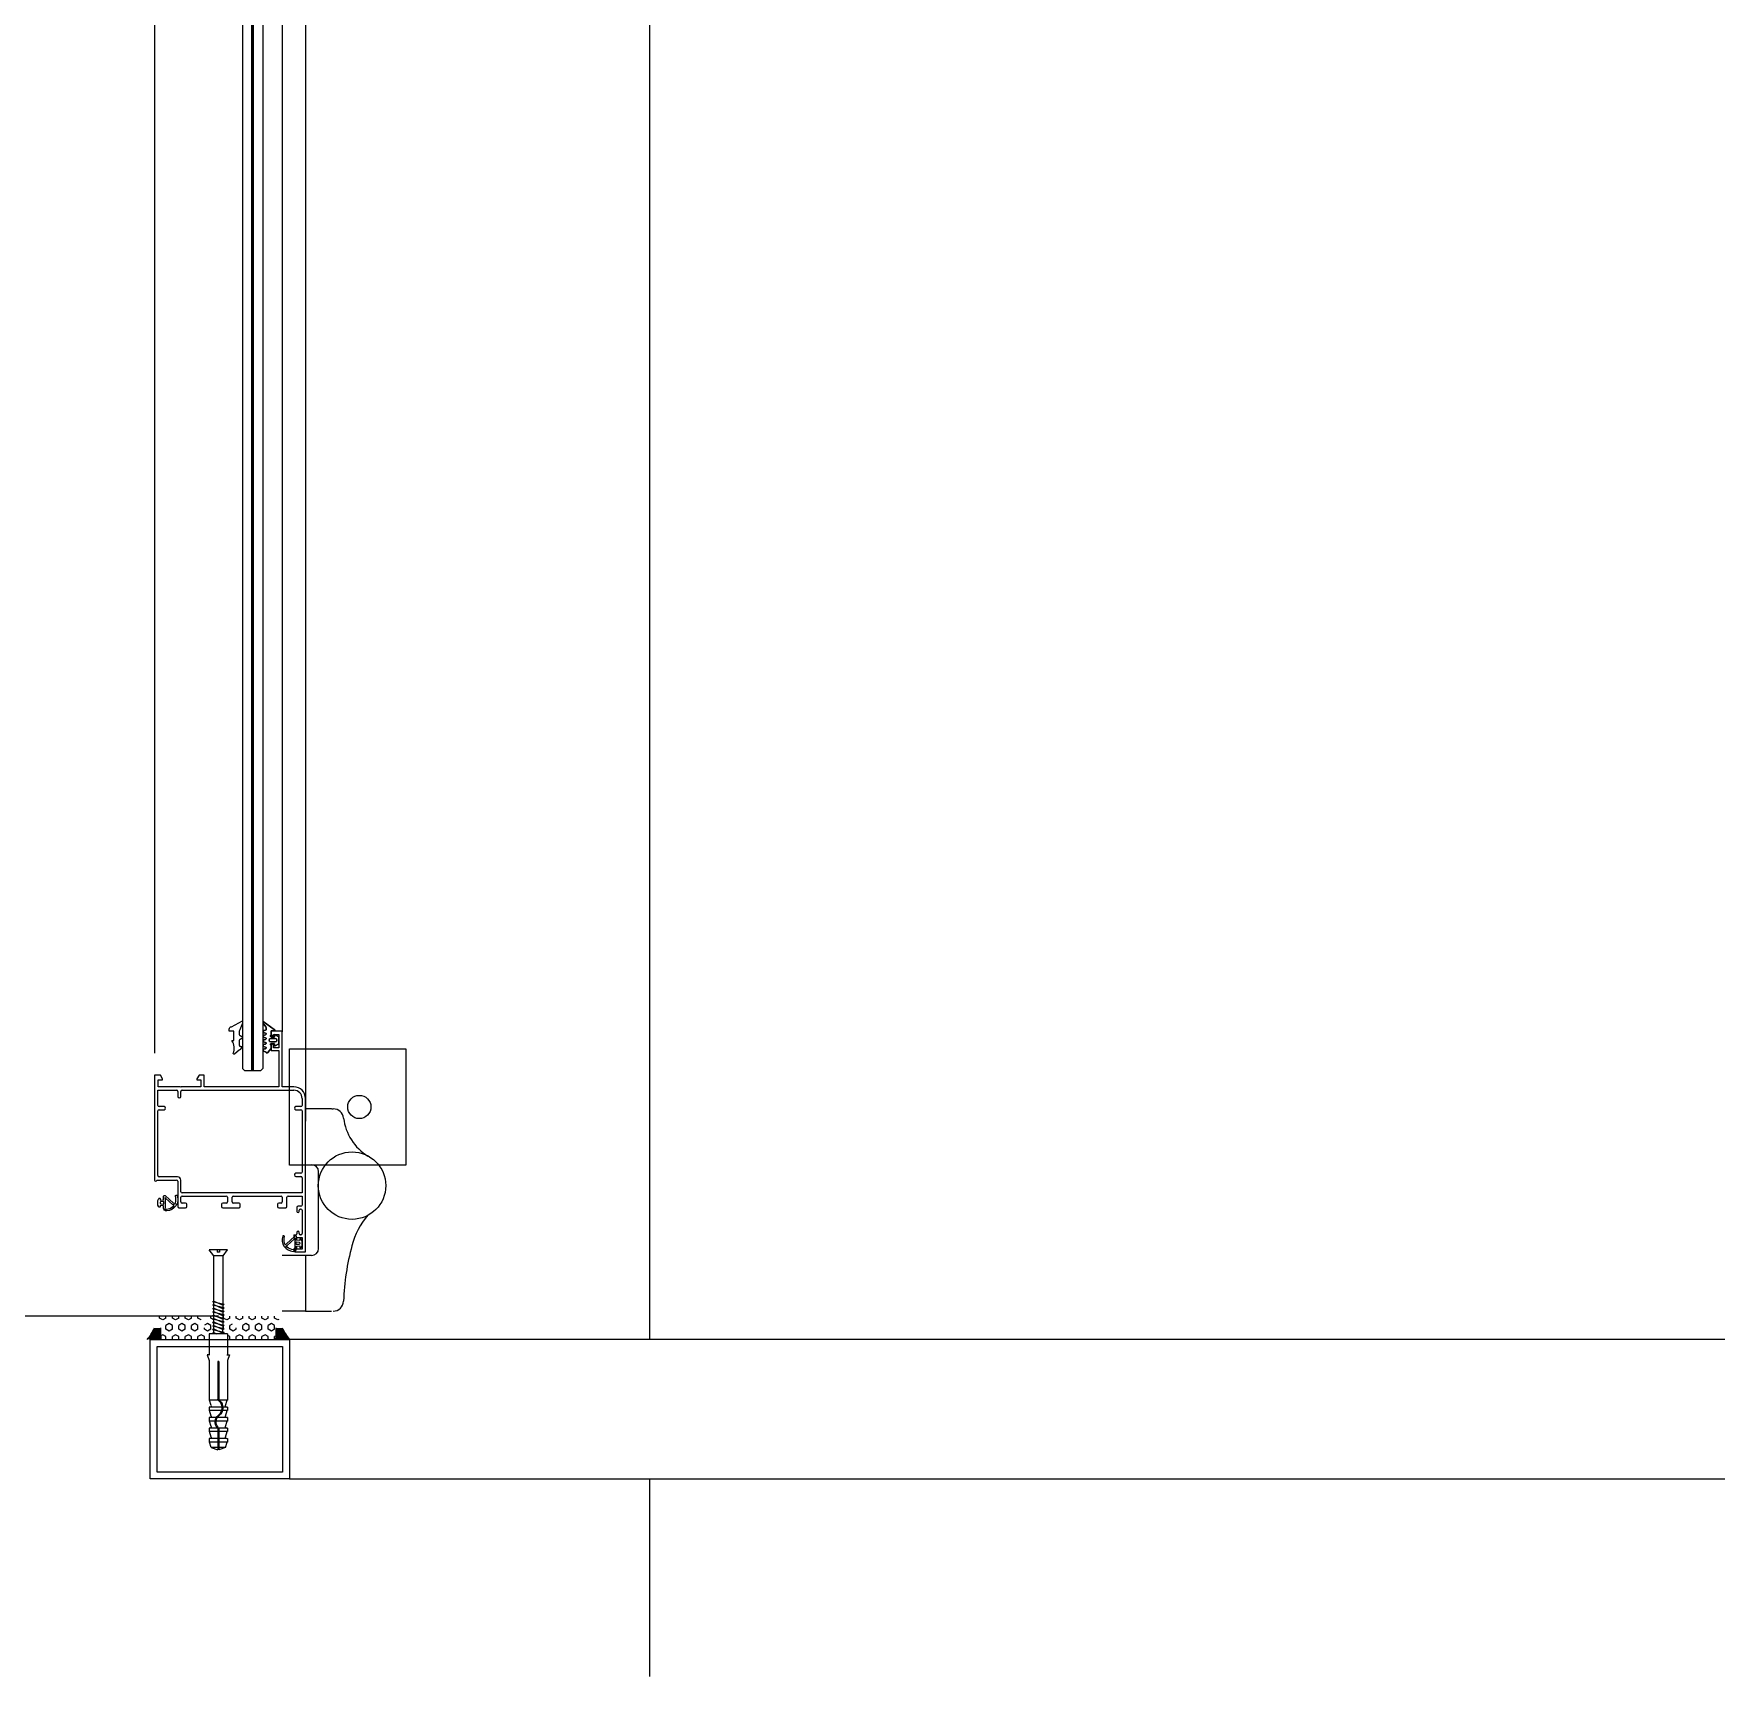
# Model space of a CAD drawing. Header units: millimetres. Extents: x 930469 to 1523124, y -120375 to 411163.
# Drawn here: x 1366767 to 1367490, y 167053 to 167760 of the extents above; entities that cross this region are included whole.
import ezdxf

# ---------------------------------------------------------------- set-up
doc = ezdxf.new("R2010")
doc.units = ezdxf.units.MM
doc.linetypes.add('Xref Landscape 2020 05 04$0$ACAD_ISO02W100', pattern=[15, 12, -3])
doc.layers.get('0').update_dxf_attribs({"color": 8, "lineweight": 0})
for name, color, linetype, lineweight in [('Xref Landscape 2020 05 04$0$11_phu kien', 8, 'Continuous', 0), ('Xref Landscape 2020 05 04$0$D-STEEL', 8, 'Continuous', 0), ('Xref Landscape 2020 05 04$0$FAL Gasket', 8, 'Continuous', 0), ('Xref Landscape 2020 05 04$0$Fixing', 8, 'Continuous', 0), ('Xref Landscape 2020 05 04$0$KichThuoc', 8, 'Continuous', 0), ('Xref Landscape 2020 05 04$0$PK13-Glass', 8, 'Continuous', 0), ('Xref Landscape 2020 05 04$0$PK14-Hidden', 8, 'Xref Landscape 2020 05 04$0$ACAD_ISO02W100', 0), ('Xref Landscape 2020 05 04$0$TEXTCUA', 8, 'Continuous', 0), ('Xref Landscape 2020 05 04$0$THAY', 8, 'Continuous', 0), ('Xref Landscape 2020 05 04$0$tree', 8, 'Continuous', 0), ('Xref Landscape 2020 05 04$0$VATLIEU', 8, 'Continuous', 0)]:
    doc.layers.add(name, color=color, linetype=linetype, lineweight=lineweight)

# ---------------------------------------------------------------- blocks, each defined once
blk = doc.blocks.new('*U110')
at = {"layer": 'Xref Landscape 2020 05 04$0$PK13-Glass'}
for p, q in [((-55.29, 7.76), (-54.29, 8.76)), ((-55.29, 4.76), (-55.29, 7.76)), ((-54.29, 8.76), (921.55, 8.76)), ((922.55, 4.76), (-55.29, 4.76))]:
    blk.add_line(p, q, dxfattribs=at)
for points in [[(922.55, 3), (922.55, 5.76), (922.55, 7.76), (921.55, 8.76)], [(922.55, 4), (-55.29, 3.98), (-55.29, 3), (-55.29, 1), (-54.29, 0), (921.55, 0)], [(921.55, 0), (922.55, 1), (922.55, 3), (922.55, 3)]]:
    blk.add_lwpolyline(points, dxfattribs=at)
at = {"layer": 'Xref Landscape 2020 05 04$0$PK14-Hidden', "const_width": 0.76}
blk.add_lwpolyline([(922.55, 4.38), (-55.29, 4.38)], dxfattribs=at)
blk = doc.blocks.new('Xref Landscape 2020 05 04$0$G2')
at = {"layer": 'Xref Landscape 2020 05 04$0$TEXTCUA'}
for points in [[(-1.61, 2.12), (-1.13, 2.09), (-1.3, 3.5), (-2.69, 3.5), (-2.89, 3.55), (-3.08, 3.71), (-3.14, 3.9), (-3.09, 4.18), (-2.92, 4.39), (0.2, 7.81, 1.039917), (0.01, 8.61, 0.143131), (-2.87, 8.7, -0.396635), (-3.23, 8.91), (-3.27, 9.04, -0.431654), (-3.05, 9.42, -0.49882), (3.49, 4.88, -0.453145), (2.28, 3.5), (1.3, 3.5), (1.13, 2.09), (1.61, 2.12, -0.79387), (1.78, 1.56), (1, 1.11), (0, 1.11), (-1, 1.11), (-1.78, 1.56, -0.79387)], [(2.28, 4.22, 0.944854), (2.78, 4.79, 0.16012), (1.64, 7.54, 1.160151), (0.91, 7.52), (-1.96, 4.39, 2.968241), (-1.89, 4.22)], [(-0.15, 2.08), (0, 2.08), (0.15, 2.08, 0.376979), (0.45, 2.34), (0.58, 3.33, 0.452455), (0.28, 3.67), (0, 3.67), (-0.28, 3.67, 0.452455), (-0.58, 3.33), (-0.45, 2.34, 0.376979)]]:
    blk.add_lwpolyline(points, format="xyb", close=True, dxfattribs=at)
blk = doc.blocks.new('Xref Landscape 2020 05 04$0$VN')
at = {"layer": 'Xref Landscape 2020 05 04$0$VATLIEU', "ltscale": 4}
for p, q in [((-4, 0), (4, 0)), ((-4, 0), (-4, -9.06)), ((4, 0), (4, -9.06)), ((-4.78, -9.06), (-4, -11.56)), ((-3.63, -9.06), (-4.78, -9.06)), ((-4, -11.56), (-4, -28.58)), ((-0.2, -11.97), (-0.2, -27.92)), ((-0.2, -11.97), (0.2, -11.97)), ((0.2, -11.97), (0.2, -28.09)), ((3.63, -9.06), (4.78, -9.06)), ((4.78, -9.06), (4, -11.56)), ((4, -11.56), (4, -28.58)), ((-4, -28.58), (-0.45, -28.58)), ((-3.11, -30.93), (-3.82, -28.58)), ((0.08, -28.58), (4, -28.58)), ((3.11, -30.93), (3.82, -28.58)), ((-3.59, -31.58), (-4, -31.58)), ((-4, -31.58), (-4, -33.08)), ((-4, -31.58), (-1.9, -31.58)), ((-4, -31.58), (-1.9, -31.58)), ((-4, -33.08), (-1.74, -33.08)), ((-3.59, -36.08), (-4, -36.08)), ((-4, -36.08), (-4, -37.58)), ((-4, -36.08), (0.43, -36.08)), ((-3.11, -35.43), (-3.82, -33.08)), ((-1.5, -31.58), (4, -31.58)), ((-1.5, -31.58), (4, -31.58)), ((-1.32, -33.08), (4, -33.08)), ((0.9, -36.08), (4, -36.08)), ((3.11, -35.43), (3.82, -33.08)), ((3.59, -31.58), (4, -31.58)), ((3.59, -36.08), (4, -36.08)), ((4, -31.58), (4, -33.08)), ((4, -36.08), (4, -37.58)), ((-4, -37.58), (0.96, -37.58)), ((-3.59, -40.58), (-4, -40.58)), ((-4, -40.58), (-4, -42.08)), ((-4, -40.58), (-0.16, -40.58)), ((-4, -42.08), (-0.2, -42.08)), ((-3.11, -39.93), (-3.82, -37.58)), ((-3.11, -44.43), (-3.82, -42.08)), ((-0.2, -40.85), (-0.2, -49.93)), ((0.2, -41), (0.2, -49.93)), ((0.2, -42.08), (4, -42.08)), ((0.29, -40.58), (4, -40.58)), ((1.36, -37.58), (4, -37.58)), ((3.11, -39.93), (3.82, -37.58)), ((3.11, -44.43), (3.82, -42.08)), ((3.59, -40.58), (4, -40.58)), ((4, -40.58), (4, -42.08)), ((-3.59, -45.08), (-4, -45.08)), ((-4, -45.08), (-4, -46.58)), ((-4, -46.58), (-0.2, -46.58)), ((-3.11, -48.93), (-3.82, -46.58)), ((-3.59, -45.08), (3.59, -45.08)), ((-3.11, -48.93), (-0.2, -48.93)), ((-3.11, -48.93), (-0.2, -49.93)), ((0.2, -46.58), (4, -46.58)), ((0.2, -48.93), (3.11, -48.93)), ((3.11, -48.93), (0.2, -49.93)), ((3.11, -48.93), (3.82, -46.58)), ((3.59, -45.08), (4, -45.08)), ((4, -45.08), (4, -46.58))]:
    blk.add_line(p, q, dxfattribs=at)
for centre, radius, start, end in [((2.52, -31.87), 4.43, 133.26325, 231.26891), ((2.52, -31.87), 4.03, 131.32487, 231.26891), ((-1.2, -27.92), 1, 313.26325, 0), ((-0.8, -28.09), 1, 311.32487, 0), ((-3.59, -31.08), 0.5, 270, 16.67425), ((-3.59, -35.58), 0.5, 270, 16.67425), ((-2.33, -37.89), 3.3, 316.61712, 51.06635), ((-2.33, -37.89), 3.7, 318.59321, 51.06635), ((3.59, -31.08), 0.5, 163.32575, 270), ((3.59, -35.58), 0.5, 163.32575, 270), ((-3.59, -40.08), 0.5, 270, 16.67425), ((0.8, -40.85), 1, 136.61712, 180), ((1.2, -41), 1, 138.59321, 180), ((3.59, -40.08), 0.5, 163.32575, 270), ((-3.59, -44.58), 0.5, 270, 16.67425), ((3.59, -44.58), 0.5, 163.32575, 270)]:
    blk.add_arc(centre, radius, start, end, dxfattribs=at)
blk = doc.blocks.new('Xref Landscape 2020 05 04$0$no')
at = {"layer": 'Xref Landscape 2020 05 04$0$VATLIEU'}
for p, q in [((0, 2), (-2.5, 4)), ((-2.5, -4), (-2.5, 4)), ((-2.5, 0.45), (-1.51, 0.45)), ((-1.51, -0.45), (-1.51, 0.45)), ((0, -2), (0, 2)), ((19.48, 2), (0, 2)), ((19.48, 2), (19.8, 2.47)), ((19.48, 2), (21.26, -2)), ((20.94, -2.47), (19.8, 2.47)), ((20.98, 2), (19.91, 2)), ((20.98, 2), (21.3, 2.47)), ((20.98, 2), (21.3, 2.47)), ((20.98, 2), (22.76, -2)), ((22.44, -2.47), (21.3, 2.47)), ((22.48, 2), (21.41, 2)), ((22.48, 2), (22.8, 2.47)), ((22.48, 2), (24.26, -2)), ((23.94, -2.47), (22.8, 2.47)), ((23.98, 2), (22.91, 2)), ((23.98, 2), (24.3, 2.47)), ((23.98, 2), (25.76, -2)), ((25.44, -2.47), (24.3, 2.47)), ((25.48, 2), (24.41, 2)), ((25.48, 2), (25.8, 2.47)), ((25.48, 2), (27.26, -2)), ((26.94, -2.47), (25.8, 2.47)), ((26.98, 2), (25.91, 2)), ((26.98, 2), (27.3, 2.47)), ((26.98, 2), (28.76, -2)), ((28.44, -2.47), (27.3, 2.47)), ((28.48, 2), (27.41, 2)), ((28.48, 2), (28.8, 2.47)), ((28.48, 2), (30.26, -2)), ((29.94, -2.47), (28.8, 2.47)), ((29.94, -2.48), (28.8, 2.47)), ((29.98, 2), (28.91, 2)), ((29.98, 2), (30.3, 2.47)), ((29.98, 2), (31.76, -2)), ((31.44, -2.48), (30.3, 2.47)), ((31.48, 2.01), (30.4, 2.01)), ((31.48, 2.01), (31.79, 2.48)), ((31.48, 2.01), (33.25, -1.99)), ((32.94, -2.47), (31.79, 2.48)), ((32.98, 2), (31.91, 2)), ((32.98, 2.02), (33.29, 2.49)), ((32.98, 2.02), (33.53, 0.76)), ((33.53, 1.45), (33.29, 2.49)), ((-2.5, -0.45), (-1.51, -0.45)), ((0, -2), (-2.5, -4)), ((20.83, -2), (0, -2)), ((20.94, -2.47), (21.26, -2)), ((20.94, -2.47), (21.26, -2)), ((22.33, -2), (21.26, -2)), ((22.44, -2.47), (22.76, -2)), ((23.83, -2), (22.76, -2)), ((23.94, -2.47), (24.26, -2)), ((25.33, -2), (24.26, -2)), ((25.44, -2.47), (25.76, -2)), ((26.83, -2), (25.76, -2)), ((26.94, -2.47), (27.26, -2)), ((28.33, -2), (27.26, -2)), ((28.44, -2.47), (28.76, -2)), ((29.83, -2), (28.76, -2)), ((29.83, -2), (28.76, -2)), ((29.94, -2.49), (30.26, -2.01)), ((31.33, -2), (30.26, -2)), ((31.44, -2.48), (31.76, -2)), ((32.83, -1.99), (31.75, -1.99)), ((32.94, -2.47), (33.25, -1.99)), ((33.53, -1.98), (33.25, -1.98))]:
    blk.add_line(p, q, dxfattribs=at)
at = {"layer": 'Xref Landscape 2020 05 04$0$VATLIEU', "rotation": 90}
blk.add_blockref('Xref Landscape 2020 05 04$0$VN', (33.53, 0), dxfattribs=at)
blk = doc.blocks.new('Xref Landscape 2020 05 04$0$ban le 3D')
at = {"layer": 'Xref Landscape 2020 05 04$0$11_phu kien'}
for p, q in [((14200.75, 23738.59), (14200.75, 23748.59)), ((14224.75, 23738.59), (14224.75, 23748.59)), ((14200.75, 23738.59), (14200.75, 23727.49)), ((14224.75, 23738.59), (14200.75, 23738.59)), ((14224.75, 23735.99), (14224.75, 23738.59)), ((14287.75, 23727.49), (14287.75, 23738.59)), ((14227.75, 23732.99), (14254.75, 23732.99)), ((14254.75, 23732.99), (14260.75, 23732.99)), ((14287.75, 23727.29), (14287.75, 23726.67))]:
    blk.add_line(p, q, dxfattribs=at)
blk.add_circle((14254.75, 23718.59), 14.5, dxfattribs=at)
for centre, radius, start, end in [((14227.75, 23735.99), 3, 180, 270), ((14260.75, 23735.99), 3, 270, 0), ((14205.25, 23726.74), 4.5, 180, 268.12015), ((14283.25, 23726.67), 4.5, 276.48081, 0), ((14201.78, 23621.02), 101.27, 74.50525, 88.12015), ((14221.14, 23687.54), 32.01, 49.17244, 76.08804), ((14286.24, 23700.34), 22, 96.48081, 148.72887)]:
    blk.add_arc(centre, radius, start, end, dxfattribs=at)

msp = doc.modelspace()

# ---------------------------------------------------------------- hatches: boundary and pattern name
h = msp.add_hatch()
h.set_pattern_fill('HEX', color=256, scale=500, angle=107.05515)
h.set_pattern_definition([(90, (1317632.7895, 145166.366), (-2.74963036, 3e-11), [1.58750026, -3.17500052]), (210.000007, (1317632.7895, 145166.366), (1.37481518, -2.38125039), [1.58749994, -3.17499987]), (149.999993, (1317632.7895, 145167.9534), (-1.37481518, -2.38125039), [1.58749994, -3.17499987])])
edge = h.paths.add_edge_path()
edge.add_line((1366829.73, 167208.09), (1366829.53, 167208.29))
edge.add_line((1366829.53, 167208.29), (1366829.33, 167208.09))
edge.add_line((1366829.33, 167208.09), (1366820.21, 167208.09))
edge.add_line((1366820.21, 167208.09), (1366820.21, 167205.09))
edge.add_line((1366820.21, 167205.09), (1366822.21, 167205.09))
edge.add_line((1366822.21, 167205.09), (1366822.21, 167204.69))
edge.add_line((1366822.21, 167204.69), (1366821.29, 167203.09))
edge.add_ellipse((1366858.63, 167202.42), major_axis=(17.5, 33), ratio=1, start_angle=116.90914, end_angle=124.59351)
edge.add_line((1366821.53, 167198.09), (1366842.21, 167198.09))
edge.add_line((1366842.21, 167198.09), (1366842.21, 167200.56))
edge.add_line((1366842.21, 167200.56), (1366844.75, 167200.56))
edge.add_line((1366844.75, 167200.56), (1366843.71, 167200.8))
edge.add_line((1366843.71, 167200.8), (1366844.21, 167201.13))
edge.add_line((1366844.21, 167201.13), (1366844.21, 167202.19))
edge.add_line((1366844.21, 167202.19), (1366843.72, 167202.3))
edge.add_line((1366843.72, 167202.3), (1366844.2, 167202.61))
edge.add_line((1366844.2, 167202.61), (1366844.2, 167203.69))
edge.add_line((1366844.2, 167203.69), (1366843.74, 167203.79))
edge.add_line((1366843.74, 167203.79), (1366844.21, 167204.11))
edge.add_line((1366844.21, 167204.11), (1366844.21, 167205.18))
edge.add_line((1366844.21, 167205.18), (1366843.73, 167205.29))
edge.add_line((1366843.73, 167205.29), (1366844.21, 167205.61))
edge.add_line((1366844.21, 167205.61), (1366844.21, 167206.69))
edge.add_line((1366844.21, 167206.69), (1366843.73, 167206.79))
edge.add_line((1366843.73, 167206.79), (1366844.21, 167207.11))
edge.add_line((1366844.21, 167207.11), (1366844.21, 167208.09))
edge.add_line((1366844.21, 167208.09), (1366840.31, 167208.09))
edge.add_line((1366840.31, 167208.09), (1366840.31, 167203.09))
edge.add_line((1366840.31, 167203.09), (1366838.08, 167203.09))
edge.add_line((1366838.08, 167203.09), (1366837.16, 167204.69))
edge.add_line((1366837.16, 167204.69), (1366837.16, 167205.09))
edge.add_line((1366837.16, 167205.09), (1366838.86, 167205.09))
edge.add_line((1366838.86, 167205.09), (1366838.86, 167208.09))
edge.add_line((1366838.86, 167208.09), (1366829.73, 167208.09))
edge = h.paths.add_edge_path()
edge.add_line((1366853.56, 167208.09), (1366853.56, 167205.09))
edge.add_line((1366853.56, 167205.09), (1366855.26, 167205.09))
edge.add_line((1366855.26, 167205.09), (1366855.26, 167204.69))
edge.add_line((1366855.26, 167204.69), (1366854.34, 167203.09))
edge.add_line((1366854.34, 167203.09), (1366852.11, 167203.09))
edge.add_line((1366852.11, 167203.09), (1366852.11, 167208.09))
edge.add_line((1366852.11, 167208.09), (1366848.21, 167208.09))
edge.add_line((1366848.21, 167208.09), (1366848.21, 167207.26))
edge.add_line((1366848.21, 167207.26), (1366848.68, 167207.15))
edge.add_line((1366848.68, 167207.15), (1366848.21, 167206.83))
edge.add_line((1366848.21, 167206.83), (1366848.21, 167205.76))
edge.add_line((1366848.21, 167205.76), (1366848.68, 167205.65))
edge.add_line((1366848.68, 167205.65), (1366848.21, 167205.34))
edge.add_line((1366848.21, 167205.34), (1366848.21, 167204.26))
edge.add_line((1366848.21, 167204.26), (1366848.68, 167204.15))
edge.add_line((1366848.68, 167204.15), (1366848.69, 167204.15))
edge.add_line((1366848.69, 167204.15), (1366848.21, 167203.83))
edge.add_line((1366848.21, 167203.83), (1366848.21, 167202.76))
edge.add_line((1366848.21, 167202.76), (1366848.68, 167202.65))
edge.add_line((1366848.68, 167202.65), (1366848.2, 167202.33))
edge.add_line((1366848.2, 167202.33), (1366848.2, 167201.26))
edge.add_line((1366848.2, 167201.26), (1366848.67, 167201.15))
edge.add_line((1366848.67, 167201.15), (1366848.19, 167200.83))
edge.add_line((1366848.19, 167200.83), (1366848.19, 167200.56))
edge.add_line((1366848.19, 167200.56), (1366850.21, 167200.56))
edge.add_line((1366850.21, 167200.56), (1366850.21, 167198.09))
edge.add_line((1366850.21, 167198.09), (1366870.88, 167198.09))
edge.add_ellipse((1366833.78, 167202.42), major_axis=(17.5, 33), ratio=1, start_angle=291.29617, end_angle=298.98054)
edge.add_line((1366871.13, 167203.09), (1366870.21, 167204.69))
edge.add_line((1366870.21, 167204.69), (1366870.21, 167205.09))
edge.add_line((1366870.21, 167205.09), (1366872.21, 167205.09))
edge.add_line((1366872.21, 167205.09), (1366872.21, 167208.09))
edge.add_line((1366872.21, 167208.09), (1366863.08, 167208.09))
edge.add_line((1366863.08, 167208.09), (1366862.88, 167208.29))
edge.add_line((1366862.88, 167208.29), (1366862.68, 167208.09))
edge.add_line((1366862.68, 167208.09), (1366853.56, 167208.09))
at = {"layer": 'Xref Landscape 2020 05 04$0$D-STEEL'}
h = msp.add_hatch(color=256, dxfattribs=at)
h.dxf.hatch_style = 1
edge = h.paths.add_edge_path()
edge.add_line((1366821.26, 167202.97), (1366821.29, 167203.02))
edge.add_line((1366821.29, 167203.02), (1366818.71, 167203.02))
edge.add_ellipse((1366802.56, 167209.63), major_axis=(8.18, 15.41), ratio=1, start_angle=256.2252, end_angle=275.67937, ccw=False)
edge.add_line((1366815.58, 167198.02), (1366821.53, 167198.02))
edge.add_ellipse((1366866.23, 167202.97), major_axis=(21.08, 39.73), ratio=1, start_angle=117.94841, end_angle=124.26786, ccw=False)
h = msp.add_hatch(color=256, dxfattribs=at)
h.dxf.hatch_style = 1
edge = h.paths.add_edge_path()
edge.add_line((1366871.15, 167202.97), (1366871.13, 167203.02))
edge.add_line((1366871.13, 167203.02), (1366873.71, 167203.02))
edge.add_ellipse((1366889.85, 167209.63), major_axis=(8.18, 15.41), ratio=1, start_angle=140.21032, end_angle=159.66449)
edge.add_line((1366876.83, 167198.02), (1366870.88, 167198.02))
edge.add_ellipse((1366826.18, 167202.97), major_axis=(21.08, 39.73), ratio=1, start_angle=291.62182, end_angle=297.94127)
at = {"layer": 'Xref Landscape 2020 05 04$0$tree'}
h = msp.add_hatch(dxfattribs=at)
h.set_pattern_fill('CROSS', color=256, scale=500000, angle=197.05515)
h.set_pattern_definition([(180, (1310021.84, 208353.02), (-124.99999, -125.00002), [62.5, -187.49998]), (270, (1309990.59, 208384.27), (124.99999, -125.00002), [62.5, -187.50003])])
edge = h.paths.add_edge_path()
edge.add_ellipse((1371483.83, 160103.01), major_axis=(187.45, 353.36), ratio=1, start_angle=117.94484, end_angle=207.94485)
edge.add_line((1371483.83, 159703.01), (1392133.83, 159703.01))
edge.add_ellipse((1392133.83, 160703.01), major_axis=(-0.28, 1000), ratio=0.9999997, start_angle=179.98404, end_angle=269.98404)
edge.add_line((1393133.83, 160703.01), (1393133.83, 164153.01))
edge.add_ellipse((1392733.83, 164153.01), major_axis=(187.45, 353.36), ratio=1, start_angle=297.94484, end_angle=387.94485)
edge.add_line((1392733.83, 164553.01), (1389773.83, 164553.01))
edge.add_line((1389773.83, 164553.01), (1389773.83, 166712.83))
edge.add_line((1389773.83, 166712.83), (1375981.83, 166712.83))
edge.add_line((1375981.83, 166712.83), (1375981.83, 168053.01))
edge.add_line((1375981.83, 168053.01), (1371083.83, 168053.01))
edge.add_line((1371083.83, 168053.01), (1371083.83, 160103.01))
edge = h.paths.add_edge_path()
edge.add_line((1366031.83, 159703.01), (1368407.83, 159703.01))
edge.add_ellipse((1368407.83, 160103.01), major_axis=(187.45, 353.36), ratio=1, start_angle=207.94485, end_angle=297.94484)
edge.add_line((1368807.83, 160103.01), (1368819.83, 166887.42))
edge.add_line((1368819.83, 166887.42), (1366043.83, 166887.42))
edge.add_line((1366043.83, 166887.42), (1366031.83, 159703.01))
edge = h.paths.add_edge_path()
edge.add_line((1354339.71, 164838.6), (1351409.83, 164838.6))
edge.add_line((1351409.83, 164838.6), (1351409.83, 159653.01))
edge.add_line((1351409.83, 159653.01), (1357309.83, 159653.01))
edge.add_line((1357309.83, 159653.01), (1357309.83, 160253.01))
edge.add_line((1357309.83, 160253.01), (1358459.83, 160253.01))
edge.add_line((1358459.83, 160253.01), (1359609.83, 160253.01))
edge.add_line((1359609.83, 160253.01), (1359609.83, 159653.01))
edge.add_line((1359609.83, 159653.01), (1364466.83, 159653.01))
edge.add_line((1364466.83, 159653.01), (1364466.83, 173218.01))
edge.add_line((1364466.83, 173218.01), (1363103.32, 173218.01))
edge.add_ellipse((1363103.32, 172868.01), major_axis=(164.02, 309.19), ratio=1, start_angle=27.94485, end_angle=117.98806)
edge.add_ellipse((1358364.53, 172889.92), major_axis=(-0.17, 4388.85), ratio=0.9999997, start_angle=219.54091, end_angle=269.70833, ccw=False)
edge.add_ellipse((1361359.48, 169220.39), major_axis=(163.4, 308.02), ratio=1, start_angle=63.09699, end_angle=168.54162)
edge.add_ellipse((1358459.8, 165703.06), major_axis=(0.71, 4209.8), ratio=0.9999997, start_angle=101.85931, end_angle=320.49943, ccw=False)
edge = h.paths.add_edge_path()
edge.add_line((1351409.83, 168163.56), (1351409.83, 166638.6))
edge.add_line((1351409.83, 166638.6), (1354524.02, 166638.6))
edge.add_ellipse((1358459.83, 165738.6), major_axis=(0.24, 4037.41), ratio=0.9999997, start_angle=358.12776, end_angle=437.12313, ccw=False)
edge.add_ellipse((1358462.65, 172861.86), major_axis=(-1.65, 3090.73), ratio=0.9999997, start_angle=182.36752, end_angle=345.9625)
edge.add_ellipse((1358461.59, 180005.66), major_axis=(-0.91, 4212.12), ratio=0.9999997, start_angle=102.362, end_angle=190.23225, ccw=False)
edge.add_line((1354347.33, 179103.01), (1351409.83, 179103.01))
edge.add_line((1351409.83, 179103.01), (1351409.83, 177842.47))
edge.add_ellipse((1349648.53, 173003.01), major_axis=(-0.43, 5150), ratio=0.9999997, start_angle=272.22091, end_angle=339.99646, ccw=False)
edge.add_ellipse((1349648.53, 173003.01), major_axis=(1.25, 5150), ratio=0.9999997, start_angle=200.01267, end_angle=272.2395, ccw=False)
edge = h.paths.add_edge_path()
edge.add_ellipse((1361482.3, 176610.98), major_axis=(185.82, 350.3), ratio=1, start_angle=104.68181, end_angle=163.96488)
edge.add_line((1361206.94, 176325.64), (1362455.58, 174722.25))
edge.add_ellipse((1362655.42, 174633.16), major_axis=(102.53, 193.29), ratio=1, start_angle=93.91668, end_angle=218.42986)
edge.add_line((1362695.24, 174418.01), (1365981.83, 174418.01))
edge.add_line((1365981.83, 174418.01), (1365981.83, 168853.01))
edge.add_line((1365981.83, 168853.01), (1366831.83, 168853.01))
edge.add_line((1366831.83, 168853.01), (1366831.83, 168838.84))
edge.add_line((1366831.83, 168838.84), (1366816.83, 169025.68))
edge.add_line((1366816.83, 169025.68), (1366816.83, 174376.29))
edge.add_line((1366816.83, 174376.29), (1366816.83, 175253.01))
edge.add_line((1366816.83, 175253.01), (1368857.83, 175253.01))
edge.add_line((1368857.83, 175253.01), (1368498.45, 177850.24))
edge.add_line((1368498.45, 177850.24), (1366062.83, 177850.5))
edge.add_line((1366062.83, 177850.5), (1366062.83, 183669.72))
edge.add_line((1366062.83, 183669.72), (1368558.44, 183698.3))
edge.add_line((1368558.44, 183698.3), (1368857.83, 187713.01))
edge.add_line((1368857.83, 187713.01), (1362801.69, 187713.01))
edge.add_ellipse((1349659.83, 198003.02), major_axis=(-9.69, 16691.1), ratio=0.99999973, start_angle=215.498079, end_angle=231.906006, ccw=False)
edge.add_line((1359359.83, 184419.84), (1359359.83, 184115.51))
edge.add_ellipse((1358449.78, 179992.19), major_axis=(-0.76, 4222.55), ratio=0.9999997, start_angle=218.80172, end_angle=347.54358, ccw=False)
edge = h.paths.add_edge_path()
edge.add_ellipse((1340883.83, 165738.6), major_axis=(-0.17, 4037.41), ratio=0.9999997, start_angle=282.87787, end_angle=361.87324, ccw=False)
edge.add_line((1344819.65, 166638.6), (1347933.83, 166638.6))
edge.add_line((1347933.83, 166638.6), (1347933.83, 168163.56))
edge.add_ellipse((1349695.13, 173003.01), major_axis=(0.16, 5150), ratio=0.9999997, start_angle=87.77611, end_angle=160.00293, ccw=False)
edge.add_ellipse((1349695.13, 173003.01), major_axis=(0.43, 5150), ratio=0.9999997, start_angle=380.00355, end_angle=447.7791, ccw=False)
edge.add_line((1347933.83, 177842.47), (1347933.83, 179103.01))
edge.add_line((1347933.83, 179103.01), (1344832.57, 179103.01))
edge.add_ellipse((1340894.06, 179996.59), major_axis=(0.67, 4038.6), ratio=0.9999997, start_angle=179.86436, end_angle=257.22648, ccw=False)
edge.add_ellipse((1340883.83, 172864.51), major_axis=(-10.14, 3093.47), ratio=0.9999997, start_angle=-0.18775, end_angle=177.36392)
edge = h.paths.add_edge_path()
edge.add_line((1334876.83, 159653.01), (1339733.83, 159653.01))
edge.add_line((1339733.83, 159653.01), (1339733.83, 160253.01))
edge.add_line((1339733.83, 160253.01), (1340883.83, 160253.01))
edge.add_line((1340883.83, 160253.01), (1342033.83, 160253.01))
edge.add_line((1342033.83, 160253.01), (1342033.83, 159653.01))
edge.add_line((1342033.83, 159653.01), (1347933.83, 159653.01))
edge.add_line((1347933.83, 159653.01), (1347933.83, 164838.6))
edge.add_line((1347933.83, 164838.6), (1345003.95, 164838.6))
edge.add_ellipse((1340880.23, 165711.79), major_axis=(-0.05, 4215.16), ratio=0.9999997, start_angle=38.53833, end_angle=258.04365, ccw=False)
edge.add_ellipse((1337993.12, 169225.68), major_axis=(158.97, 299.68), ratio=1, start_angle=258.20788, end_angle=353.51148)
edge.add_ellipse((1340857.35, 172832.17), major_axis=(-0.1, 4267.16), ratio=0.9999997, start_angle=89.52094, end_angle=141.22285, ccw=False)
edge.add_ellipse((1336240.34, 172868.01), major_axis=(164.02, 309.19), ratio=1, start_angle=297.90162, end_angle=387.94485)
edge.add_line((1336240.34, 173218.01), (1334876.83, 173218.01))
edge.add_line((1334876.83, 173218.01), (1334876.83, 159653.01))
edge = h.paths.add_edge_path()
edge.add_ellipse((1330899.83, 160103.01), major_axis=(187.45, 353.36), ratio=1, start_angle=117.94484, end_angle=207.94485)
edge.add_line((1330899.83, 159703.01), (1333311.83, 159703.01))
edge.add_line((1333311.83, 159703.01), (1333311.83, 164823.01))
edge.add_line((1333311.83, 164823.01), (1330499.83, 164823.01))
edge.add_line((1330499.83, 164823.01), (1330499.83, 160103.01))
edge = h.paths.add_edge_path()
edge.add_line((1309531.84, 164603.01), (1308383.84, 164553.01))
edge.add_ellipse((1308383.84, 164153.01), major_axis=(187.45, 353.36), ratio=1, start_angle=27.94485, end_angle=117.94484)
edge.add_line((1307983.84, 164153.01), (1307983.84, 160703.01))
edge.add_ellipse((1308983.84, 160703.01), major_axis=(0.36, 1000), ratio=0.9999997, start_angle=90.02039, end_angle=180.02039)
edge.add_line((1308983.84, 159703.01), (1327871.83, 159703.01))
edge.add_ellipse((1327871.83, 160103.01), major_axis=(187.45, 353.36), ratio=1, start_angle=207.94485, end_angle=297.94484)
edge.add_line((1328271.83, 160103.01), (1328321.83, 168053.01))
edge.add_line((1328321.83, 168053.01), (1323361.83, 168053.01))
edge.add_line((1323361.83, 168053.01), (1323361.83, 166712.83))
edge.add_line((1323361.83, 166712.83), (1319921.83, 166612.83))
edge.add_line((1319921.83, 166612.83), (1319921.83, 165012.83))
edge.add_line((1319921.83, 165012.83), (1310121.84, 165012.83))
edge.add_line((1310121.84, 165012.83), (1310121.84, 166612.83))
edge.add_line((1310121.84, 166612.83), (1309531.84, 166712.83))
edge.add_line((1309531.84, 166712.83), (1309531.84, 164603.01))
edge = h.paths.add_edge_path()
edge.add_line((1330449.83, 187713.01), (1330449.83, 183213.01))
edge.add_line((1330449.83, 183213.01), (1330726.6, 183662.56))
edge.add_line((1330726.6, 183662.56), (1333280.83, 183669.72))
edge.add_line((1333280.83, 183669.72), (1333280.83, 177850.5))
edge.add_line((1333280.83, 177850.5), (1330845.21, 177850.24))
edge.add_line((1330845.21, 177850.24), (1330449.83, 175118.01))
edge.add_line((1330449.83, 175118.01), (1332526.83, 175118.01))
edge.add_line((1332526.83, 175118.01), (1332526.83, 174418.01))
edge.add_line((1332526.83, 174418.01), (1332511.83, 167203.01))
edge.add_line((1332511.83, 167203.01), (1333361.83, 167203.01))
edge.add_line((1333361.83, 167203.01), (1333361.83, 174418.01))
edge.add_line((1333361.83, 174418.01), (1336648.43, 174418.01))
edge.add_ellipse((1336580.59, 174872.88), major_axis=(215.52, 406.27), ratio=1, start_angle=216.42746, end_angle=265.26183)
edge.add_ellipse((1327854.42, 181360.67), major_axis=(-17.63, 11332.54), ratio=0.99999973, start_angle=233.44058, end_angle=245.841668)
edge.add_ellipse((1341028.7, 179866.82), major_axis=(0.63, 4216.24), ratio=0.9999997, start_angle=14.35697, end_angle=137.90172, ccw=False)
edge.add_line((1339983.83, 183951.54), (1339983.83, 184419.84))
edge.add_ellipse((1349683.83, 198003.02), major_axis=(1.21, 16691.1), ratio=0.99999973, start_angle=128.064873, end_angle=144.4728, ccw=False)
edge.add_line((1336541.97, 187713.01), (1330449.83, 187713.01))

# ---------------------------------------------------------------- linework, layer by layer
for p, q in [((1366883.71, 168306.74), (1366883.71, 167291.94, 0)), ((1366818.71, 168278.31), (1366818.71, 167321.15, 0)), ((1366873.71, 168278.26), (1366873.71, 167330.39, 0)), ((1366868.91, 167330.39, 0), (1366868.91, 167329.02, 0)), ((1366868.91, 167329.02, 0), (1366869.61, 167328.21, 0)), ((1366869.61, 167325.21, 0), (1366868.91, 167324.62, 0)), ((1366868.91, 167324.62, 0), (1366868.91, 167322.29, 0)), ((1366873.41, 167330.69, 0), (1366869.21, 167330.69, 0)), ((1366869.61, 167328.21, 0), (1366869.91, 167328.21, 0)), ((1366869.91, 167325.21, 0), (1366869.61, 167325.21, 0)), ((1366869.91, 167328.21, 0), (1366869.91, 167329.19, 0)), ((1366869.91, 167329.19, 0), (1366872.21, 167329.19, 0)), ((1366869.91, 167323.49, 0), (1366869.91, 167325.21, 0)), ((1366872.21, 167329.19, 0), (1366872.21, 167323.49, 0)), ((1366873.71, 167306.69, 0), (1366873.71, 167330.39, 0)), ((1366868.91, 167322.29, 0), (1366872.21, 167322.29, 0)), ((1366872.21, 167323.49, 0), (1366869.91, 167323.49, 0)), ((1366872.21, 167322.29, 0), (1366872.21, 167306.69, 0)), ((1366821.28, 167311.69, 0), (1366818.71, 167311.69, 0)), ((1366818.71, 167311.69, 0), (1366818.71, 167266.59, 0)), ((1366820.3, 167306.69, 0), (1366820.3, 167309.69, 0)), ((1366820.3, 167309.69, 0), (1366822.2, 167309.69, 0)), ((1366822.2, 167310.09, 0), (1366821.28, 167311.69, 0)), ((1366822.2, 167309.69, 0), (1366822.2, 167310.09, 0)), ((1366837.92, 167311.69, 0), (1366837, 167310.09, 0)), ((1366837, 167310.09, 0), (1366837, 167309.69, 0)), ((1366837, 167309.69, 0), (1366838.7, 167309.69, 0)), ((1366840.15, 167311.69, 0), (1366837.92, 167311.69, 0)), ((1366838.7, 167309.69, 0), (1366838.7, 167306.69, 0)), ((1366840.15, 167306.69, 0), (1366840.15, 167311.69, 0)), ((1366820.21, 167305.19, 0), (1366828.21, 167305.19, 0)), ((1366820.21, 167298.69, 0), (1366820.21, 167305.19, 0)), ((1366829.81, 167306.69, 0), (1366820.3, 167306.69, 0)), ((1366828.71, 167304.69, 0), (1366828.71, 167302.54, 0)), ((1366830.01, 167306.49, 0), (1366829.81, 167306.69, 0)), ((1366830.21, 167306.69, 0), (1366830.01, 167306.49, 0)), ((1366830.11, 167302.54, 0), (1366830.11, 167304.69, 0)), ((1366838.7, 167306.69, 0), (1366830.21, 167306.69, 0)), ((1366830.61, 167305.19, 0), (1366878.71, 167305.19, 0)), ((1366872.21, 167306.69, 0), (1366840.15, 167306.69, 0)), ((1366878.71, 167306.69, 0), (1366873.71, 167306.69, 0)), ((1366820.21, 167268.49, 0), (1366820.21, 167296.29, 0)), ((1366822.86, 167298.19, 0), (1366820.71, 167298.19, 0)), ((1366820.71, 167296.79, 0), (1366822.86, 167296.79, 0)), ((1366881.71, 167298.19, 0), (1366879.55, 167298.19, 0)), ((1366879.55, 167296.79, 0), (1366881.71, 167296.79, 0)), ((1366882.21, 167301.69, 0), (1366882.21, 167298.69, 0)), ((1366882.21, 167296.29, 0), (1366882.21, 167269.99, 0)), ((1366883.71, 167235.99, 0), (1366883.71, 167301.69, 0)), ((1366819.71, 167266.59, 0), (1366828.21, 167266.59, 0)), ((1366828.61, 167267.99, 0), (1366820.71, 167267.99, 0)), ((1366828.71, 167266.09, 0), (1366828.71, 167255.19, 0)), ((1366830.11, 167261.59, 0), (1366830.11, 167266.49, 0)), ((1366881.71, 167269.49, 0), (1366879.55, 167269.49, 0)), ((1366879.55, 167268.09, 0), (1366881.71, 167268.09, 0)), ((1366882.21, 167267.59, 0), (1366882.21, 167261.09, 0)), ((1366830.11, 167257.19, 0), (1366830.11, 167259.19, 0)), ((1366882.21, 167261.09, 0), (1366830.61, 167261.09, 0)), ((1366830.61, 167259.69, 0), (1366849.61, 167259.69, 0)), ((1366850.11, 167259.19, 0), (1366850.11, 167257.19, 0)), ((1366852.11, 167257.19, 0), (1366852.11, 167259.19, 0)), ((1366852.61, 167259.69, 0), (1366873.21, 167259.69, 0)), ((1366873.71, 167259.19, 0), (1366873.71, 167257.19, 0)), ((1366875.71, 167255.19, 0), (1366875.71, 167259.19, 0)), ((1366876.21, 167259.69, 0), (1366882.21, 167259.69, 0)), ((1366882.21, 167259.69, 0), (1366882.21, 167255.79, 0)), ((1366829.21, 167254.69, 0), (1366832.11, 167254.69, 0)), ((1366832.11, 167256.69, 0), (1366830.61, 167256.69, 0)), ((1366832.61, 167255.19, 0), (1366832.61, 167256.19, 0)), ((1366847.61, 167256.19, 0), (1366847.61, 167255.19, 0)), ((1366849.61, 167256.69, 0), (1366848.11, 167256.69, 0)), ((1366848.11, 167254.69, 0), (1366855.14, 167254.69, 0)), ((1366855.14, 167256.69, 0), (1366852.61, 167256.69, 0)), ((1366855.64, 167255.19, 0), (1366855.64, 167256.19, 0)), ((1366871.65, 167256.19, 0), (1366871.65, 167255.19, 0)), ((1366873.21, 167256.69, 0), (1366872.15, 167256.69, 0)), ((1366872.15, 167254.69, 0), (1366875.21, 167254.69, 0)), ((1366880.01, 167254.79, 0), (1366880.01, 167253.08, 0)), ((1366880.5, 167252.59, 0), (1366880.52, 167252.59, 0)), ((1366881.71, 167255.29, 0), (1366880.51, 167255.29, 0)), ((1366881.01, 167253.08, 0), (1366881.01, 167253.59, 0)), ((1366881.51, 167254.09, 0), (1366881.71, 167254.09, 0)), ((1366882.21, 167253.59, 0), (1366882.21, 167243.59, 0)), ((1366880.01, 167244.1, 0), (1366880.01, 167243.39, 0)), ((1366880.52, 167244.59, 0), (1366880.5, 167244.59, 0)), ((1366881.01, 167243.59, 0), (1366881.01, 167244.1, 0)), ((1366878.71, 167243.09, 0), (1366879.71, 167243.09, 0)), ((1366878.71, 167243.09, 0), (1366878.71, 167242.29, 0)), ((1366878.71, 167242.29, 0), (1366878.71, 167241.89, 0)), ((1366878.71, 167241.89, 0), (1366879.41, 167240.89, 0)), ((1366879.41, 167237.89, 0), (1366878.71, 167236.89, 0)), ((1366878.71, 167236.89, 0), (1366878.71, 167236.19, 0)), ((1366879.41, 167240.89, 0), (1366879.91, 167240.89, 0)), ((1366879.91, 167237.89, 0), (1366879.41, 167237.89, 0)), ((1366879.91, 167240.89, 0), (1366879.91, 167241.89, 0)), ((1366879.91, 167241.89, 0), (1366882.21, 167241.89, 0)), ((1366879.91, 167236.89, 0), (1366879.91, 167237.89, 0)), ((1366882.21, 167236.89, 0), (1366879.91, 167236.89, 0)), ((1366881.71, 167243.09, 0), (1366881.51, 167243.09, 0)), ((1366882.21, 167241.89, 0), (1366882.21, 167236.89, 0)), ((1366879.21, 167235.69, 0), (1366883.41, 167235.69, 0)), ((1366820.21, 167208.02, 0), (1366820.21, 167208.02, 0)), ((1366838.86, 167208.02, 0), (1366838.86, 167208.02, 0)), ((1366853.56, 167208.02, 0), (1366853.56, 167208.02, 0))]:
    msp.add_line(p, q)
at = {"elevation": 0}
for points in [[(1366865.41, 167334.79), (1366865.41, 167334.04, 0.317523), (1366865.74, 167333.57), (1366866.68, 167332.43, -0.107139), (1366866.77, 167332.02), (1366866.77, 167331.26, -0.173626), (1366866.03, 167330.96), (1366865.65, 167330.85, 0.362465), (1366865.41, 167330.56), (1366865.41, 167330.26, 0.362465), (1366865.65, 167329.96), (1366866.03, 167329.85, -0.173626), (1366866.77, 167329.56), (1366866.77, 167329.26, -0.173626), (1366866.03, 167328.96), (1366865.65, 167328.85, 0.362465), (1366865.41, 167328.56), (1366865.41, 167328.26, 0.362465), (1366865.65, 167327.96), (1366866.03, 167327.85, -0.173626), (1366866.77, 167327.56), (1366866.77, 167327.26, -0.173626), (1366866.03, 167326.96), (1366865.65, 167326.85, 0.362465), (1366865.41, 167326.56), (1366865.41, 167326.26, 0.362465), (1366865.65, 167325.96), (1366866.03, 167325.85, -0.173626), (1366866.77, 167325.56), (1366866.77, 167325.26, -0.173626), (1366866.03, 167324.96), (1366865.65, 167324.85, 0.362465), (1366865.41, 167324.56), (1366865.41, 167324.26, 0.362465), (1366865.65, 167323.96), (1366866.03, 167323.85, -0.173626), (1366866.77, 167323.56), (1366866.77, 167323.26, -0.173626), (1366866.03, 167322.96), (1366865.65, 167322.85, 0.362465), (1366865.41, 167322.56), (1366865.41, 167322.26, 0.362465), (1366865.65, 167321.96), (1366866.03, 167321.85, -0.173626), (1366866.77, 167321.56), (1366866.77, 167321.31), (1366867.3, 167321.31), (1366868.91, 167323.14), (1366868.91, 167324.61), (1366868.87, 167324.61, -1), (1366868.87, 167325.21), (1366870.29, 167325.21), (1366870.29, 167324.19), (1366872.21, 167325.19), (1366872.21, 167328.23), (1366870.29, 167329.23), (1366870.29, 167328.23), (1366868.87, 167328.23, -1), (1366868.87, 167328.83), (1366868.91, 167328.83), (1366868.91, 167330.71), (1366870.57, 167330.71), (1366870.57, 167330.91, 0.349828), (1366870.18, 167331.4)], [(1366865.41, 167334.79), (1366865.41, 167334.04, 0.317523), (1366865.74, 167333.57), (1366866.68, 167332.43, -0.107139), (1366866.77, 167332.02), (1366866.77, 167331.26, -0.173626), (1366866.03, 167330.96), (1366865.65, 167330.85, 0.362465), (1366865.41, 167330.56), (1366865.41, 167330.26, 0.362465), (1366865.65, 167329.96), (1366866.03, 167329.85, -0.173626), (1366866.77, 167329.56), (1366866.77, 167329.26, -0.173626), (1366866.03, 167328.96), (1366865.65, 167328.85, 0.362465), (1366865.41, 167328.56), (1366865.41, 167328.26, 0.362465), (1366865.65, 167327.96), (1366866.03, 167327.85, -0.173626), (1366866.77, 167327.56), (1366866.77, 167327.26, -0.173626), (1366866.03, 167326.96), (1366865.65, 167326.85, 0.362465), (1366865.41, 167326.56), (1366865.41, 167326.26, 0.362465), (1366865.65, 167325.96), (1366866.03, 167325.85, -0.173626), (1366866.77, 167325.56), (1366866.77, 167325.26, -0.173626), (1366866.03, 167324.96), (1366865.65, 167324.85, 0.362465), (1366865.41, 167324.56), (1366865.41, 167324.26, 0.362465), (1366865.65, 167323.96), (1366866.03, 167323.85, -0.173626), (1366866.77, 167323.56), (1366866.77, 167323.26, -0.173626), (1366866.03, 167322.96), (1366865.65, 167322.85, 0.362465), (1366865.41, 167322.56), (1366865.41, 167322.26, 0.362465), (1366865.65, 167321.96), (1366866.03, 167321.85, -0.173626), (1366866.77, 167321.56), (1366866.77, 167321.31), (1366867.3, 167321.31), (1366868.91, 167323.14), (1366868.91, 167324.61), (1366868.87, 167324.61, -1), (1366868.87, 167325.21), (1366870.29, 167325.21), (1366870.29, 167324.19), (1366872.21, 167325.19), (1366872.21, 167328.23), (1366870.29, 167329.23), (1366870.29, 167328.23), (1366868.87, 167328.23, -1), (1366868.87, 167328.83), (1366868.91, 167328.83), (1366868.91, 167330.71), (1366870.57, 167330.71), (1366870.57, 167330.91, 0.349828), (1366870.18, 167331.4)], [(1366868.78, 167327.47), (1366870.7, 167327.47, -1), (1366870.7, 167326.03), (1366868.78, 167326.03, -1)], [(1366868.78, 167327.47), (1366870.7, 167327.47, -1), (1366870.7, 167326.03), (1366868.78, 167326.03, -1)]]:
    msp.add_lwpolyline(points, format="xyb", close=True, dxfattribs=at)
msp.add_lwpolyline([(1366882.21, 167259.69), (1366882.21, 167259.69)], dxfattribs=at)
for centre, radius, start, end in [((1366869.21, 167330.39, 0), 0.3, 90, 180), ((1366873.41, 167330.39, 0), 0.3, 0, 90), ((1366828.21, 167304.69, 0), 0.5, 0, 90), ((1366829.41, 167302.59, 0), 0.702, 184.7074, 355.29263), ((1366830.61, 167304.69, 0), 0.5, 90, 180), ((1366878.71, 167301.69, 0), 5, 0, 90), ((1366878.71, 167301.69, 0), 3.5, 0, 90), ((1366820.71, 167298.69, 0), 0.5, 180, 270), ((1366820.71, 167296.29, 0), 0.5, 90, 180), ((1366822.8, 167297.49, 0), 0.702, 274.70738, 85.29262), ((1366879.61, 167297.49, 0), 0.702, 94.70738, 265.29262), ((1366881.71, 167298.69, 0), 0.5, 270, 0), ((1366881.71, 167296.29, 0), 0.5, 0, 90), ((1366819.21, 167266.59, 0), 0.5, 180, 0), ((1366820.71, 167268.49, 0), 0.5, 180, 270), ((1366828.21, 167266.09, 0), 0.5, 0, 90), ((1366828.61, 167266.49, 0), 1.5, 0, 90), ((1366879.61, 167268.79, 0), 0.702, 94.70738, 265.29262), ((1366881.71, 167269.99, 0), 0.5, 270, 0), ((1366881.71, 167267.59, 0), 0.5, 0, 90), ((1366830.61, 167261.59, 0), 0.5, 180, 270), ((1366830.61, 167259.19, 0), 0.5, 90, 180), ((1366849.61, 167259.19, 0), 0.5, 0, 90), ((1366852.61, 167259.19, 0), 0.5, 90, 180), ((1366873.21, 167259.19, 0), 0.5, 0, 90), ((1366876.21, 167259.19, 0), 0.5, 90, 180), ((1366829.21, 167255.19, 0), 0.5, 180, 270), ((1366830.61, 167257.19, 0), 0.5, 180, 270), ((1366832.11, 167256.19, 0), 0.5, 0, 90), ((1366832.11, 167255.19, 0), 0.5, 270, 0), ((1366848.11, 167256.19, 0), 0.5, 90, 180), ((1366848.11, 167255.19, 0), 0.5, 180, 270), ((1366849.61, 167257.19, 0), 0.5, 270, 0), ((1366852.61, 167257.19, 0), 0.5, 180, 270), ((1366855.14, 167256.19, 0), 0.5, 0, 90), ((1366855.14, 167255.19, 0), 0.5, 270, 0), ((1366872.15, 167256.19, 0), 0.5, 90, 180), ((1366872.15, 167255.19, 0), 0.5, 180, 270), ((1366873.21, 167257.19, 0), 0.5, 270, 0), ((1366875.21, 167255.19, 0), 0.5, 270, 0), ((1366880.51, 167254.79, 0), 0.5, 90, 180), ((1366880.5, 167253.08, 0), 0.49, 180, 270), ((1366880.52, 167253.08, 0), 0.49, 270, 0), ((1366881.51, 167253.59, 0), 0.5, 90, 180), ((1366881.71, 167255.79, 0), 0.5, 270, 0), ((1366881.71, 167253.59, 0), 0.5, 0, 90), ((1366880.5, 167244.1, 0), 0.49, 90, 180), ((1366880.52, 167244.1, 0), 0.49, 0, 90), ((1366879.71, 167243.39, 0), 0.3, 270, 0), ((1366881.51, 167243.59, 0), 0.5, 180, 270), ((1366881.71, 167243.59, 0), 0.5, 270, 0), ((1366879.21, 167236.19, 0), 0.5, 180, 270), ((1366883.41, 167235.99, 0), 0.3, 270, 0)]:
    msp.add_arc(centre, radius, start, end)
at = {"layer": 'Xref Landscape 2020 05 04$0$D-STEEL'}
for centre, radius, start, end in [((1366802.56, 167209.63, 0), 17.45, 318.28036, 337.73453), ((1366858.63, 167202.34, 0), 37.35, 178.96429, 186.64867), ((1366833.78, 167202.34, 0), 37.35, 353.35134, 1.03571), ((1366889.85, 167209.63, 0), 17.45, 202.26547, 221.71964)]:
    msp.add_arc(centre, radius, start, end, dxfattribs=at)
at = {"layer": 'Xref Landscape 2020 05 04$0$FAL Gasket', "elevation": 0}
for points in [[(1366856.19, 167323.42), (1366855.38, 167322.64, 0.159921), (1366855.12, 167322.46), (1366853.33, 167320.92, -0.240828), (1366853.09, 167320.79), (1366852.89, 167320.79, -0.420985), (1366852.59, 167321.1, 0.237343), (1366852.07, 167326.59), (1366852.91, 167326.59), (1366852.91, 167330.69), (1366850.91, 167330.69), (1366850.91, 167331.54, -0.398895), (1366851.85, 167332.54), (1366856.6, 167335.09), (1366856.6, 167334.09), (1366855.5, 167331.25, 0.193435), (1366855.22, 167330.56), (1366855.22, 167329.22, 0.373238), (1366855.65, 167328.73), (1366856.34, 167328.33, -0.373238), (1366856.6, 167328.03), (1366856.6, 167327.75, -0.373238), (1366856.34, 167327.45), (1366855.65, 167327.05, 0.373238), (1366855.22, 167326.56), (1366855.22, 167324.59, 0.414214), (1366855.72, 167324.09), (1366856.1, 167324.09, -0.414214), (1366856.4, 167323.79), (1366856.4, 167323.71, -0.325794)], [(1366867.3, 167321.31), (1366866.77, 167321.31), (1366866.77, 167321.56, 0.173626), (1366866.03, 167321.85), (1366865.65, 167321.96, -0.362465), (1366865.41, 167322.26), (1366865.41, 167322.56, -0.362465), (1366865.65, 167322.85), (1366866.03, 167322.96, 0.173626), (1366866.77, 167323.26), (1366866.77, 167323.56, 0.173626), (1366866.03, 167323.85), (1366865.65, 167323.96, -0.362465), (1366865.41, 167324.26), (1366865.41, 167324.56, -0.362465), (1366865.65, 167324.85), (1366866.03, 167324.96, 0.173626), (1366866.77, 167325.26), (1366866.77, 167325.56, 0.173626), (1366866.03, 167325.85), (1366865.65, 167325.96, -0.362465), (1366865.41, 167326.26), (1366865.41, 167326.56, -0.362465), (1366865.65, 167326.85), (1366866.03, 167326.96, 0.173626), (1366866.77, 167327.26), (1366866.77, 167327.56, 0.173626), (1366866.03, 167327.85), (1366865.65, 167327.96, -0.362465), (1366865.41, 167328.26), (1366865.41, 167328.56, -0.362465), (1366865.65, 167328.85), (1366866.03, 167328.96, 0.173626), (1366866.77, 167329.26), (1366866.77, 167329.56, 0.173626), (1366866.03, 167329.85), (1366865.65, 167329.96, -0.362465), (1366865.41, 167330.26), (1366865.41, 167330.56, -0.362465), (1366865.65, 167330.85), (1366866.03, 167330.96, 0.173626), (1366866.77, 167331.26), (1366866.77, 167332.02, 0.107139), (1366866.68, 167332.43), (1366865.74, 167333.57, -0.317523), (1366865.41, 167334.04), (1366865.41, 167334.79), (1366870.18, 167331.4, -0.349828), (1366870.57, 167330.91), (1366870.57, 167330.71), (1366868.91, 167330.71), (1366868.91, 167328.83), (1366868.87, 167328.83, 1), (1366868.87, 167328.23), (1366870.29, 167328.23), (1366870.29, 167329.23), (1366872.21, 167328.23), (1366872.21, 167325.19), (1366870.29, 167324.19), (1366870.29, 167325.21), (1366868.87, 167325.21, 1), (1366868.87, 167324.61), (1366868.91, 167324.61), (1366868.91, 167323.14)], [(1366870.7, 167326.03, 1), (1366870.7, 167327.47), (1366868.78, 167327.47, 1), (1366868.78, 167326.03)]]:
    msp.add_lwpolyline(points, format="xyb", close=True, dxfattribs=at)
at = {"layer": 'Xref Landscape 2020 05 04$0$KichThuoc'}
msp.add_line((1366846.21, 167208.02, 0), (1365766.21, 167208.02, 0), dxfattribs=at)
at = {"layer": 'Xref Landscape 2020 05 04$0$KichThuoc', "elevation": 0}
msp.add_lwpolyline([(1366926.83, 167323.02), (1366926.83, 167273.02), (1366876.83, 167273.02), (1366876.83, 167323.02)], close=True, dxfattribs=at)
msp.add_lwpolyline([(1366926.83, 167323.02), (1366926.83, 167273.02), (1366876.83, 167273.02), (1366876.83, 167323.02)], close=True, dxfattribs=at)
at = {"layer": 'Xref Landscape 2020 05 04$0$KichThuoc'}
for points in [[(1366876.83, 167198.02), (1366876.83, 167138.02), (1366816.83, 167138.02), (1366816.83, 167198.02)], [(1366816.83, 167198.02), (1366876.83, 167198.02), (1366876.83, 167138.02), (1366816.83, 167138.02)], [(1366876.83, 167198.02), (1366876.83, 167138.02), (1366816.83, 167138.02), (1366816.83, 167198.02)], [(1366873.83, 167195.02), (1366873.83, 167141.02), (1366819.83, 167141.02), (1366819.83, 167195.02)], [(1366819.83, 167195.02), (1366873.83, 167195.02), (1366873.83, 167141.02), (1366819.83, 167141.02)], [(1366873.83, 167195.02), (1366873.83, 167141.02), (1366819.83, 167141.02), (1366819.83, 167195.02)]]:
    msp.add_lwpolyline(points, close=True, dxfattribs=at)
msp.add_circle((1366906.83, 167298.02, 0), 5, dxfattribs=at)
msp.add_circle((1366906.83, 167298.02, 0), 5, dxfattribs=at)
at = {"layer": 'Xref Landscape 2020 05 04$0$THAY'}
for p, q in [((1367031.83, 167198.02), (1367031.83, 174918.01)), ((1367031.83, 167053.01), (1367031.83, 167138.02))]:
    msp.add_line(p, q, dxfattribs=at)
msp.add_lwpolyline([(1366876.83, 167198.02), (1366876.83, 167138.02), (1368986.83, 167138.02), (1368986.83, 167198.02)], close=True, dxfattribs=at)

# ---------------------------------------------------------------- block references
at = {"extrusion": (0, 0, -1), "zscale": -0.9999999999989416, "rotation": 270.0000000006769}
for name, p in [('*U110', (-1366865.36, 168236.06)), ('Xref Landscape 2020 05 04$0$no', (-1366846.21, 167234.02, 0))]:
    msp.add_blockref(name, p, dxfattribs=at)
at = {"layer": 'Xref Landscape 2020 05 04$0$FAL Gasket', "rotation": 269.9999999993231}
msp.add_blockref('Xref Landscape 2020 05 04$0$G2', (1366819.1, 167256.82, 0), dxfattribs=at)
at = {"layer": 'Xref Landscape 2020 05 04$0$FAL Gasket', "extrusion": (0, 0, -1), "zscale": -0.9999999999989416, "rotation": 270.0000000006769}
msp.add_blockref('Xref Landscape 2020 05 04$0$G2', (-1366883.32, 167239.39, 0), dxfattribs=at)
at = {"layer": 'Xref Landscape 2020 05 04$0$Fixing', "rotation": 89.9999999993231}
msp.add_blockref('Xref Landscape 2020 05 04$0$ban le 3D', (1390622.29, 153009.44, 0), dxfattribs=at)

doc.saveas('drawing.dxf')
